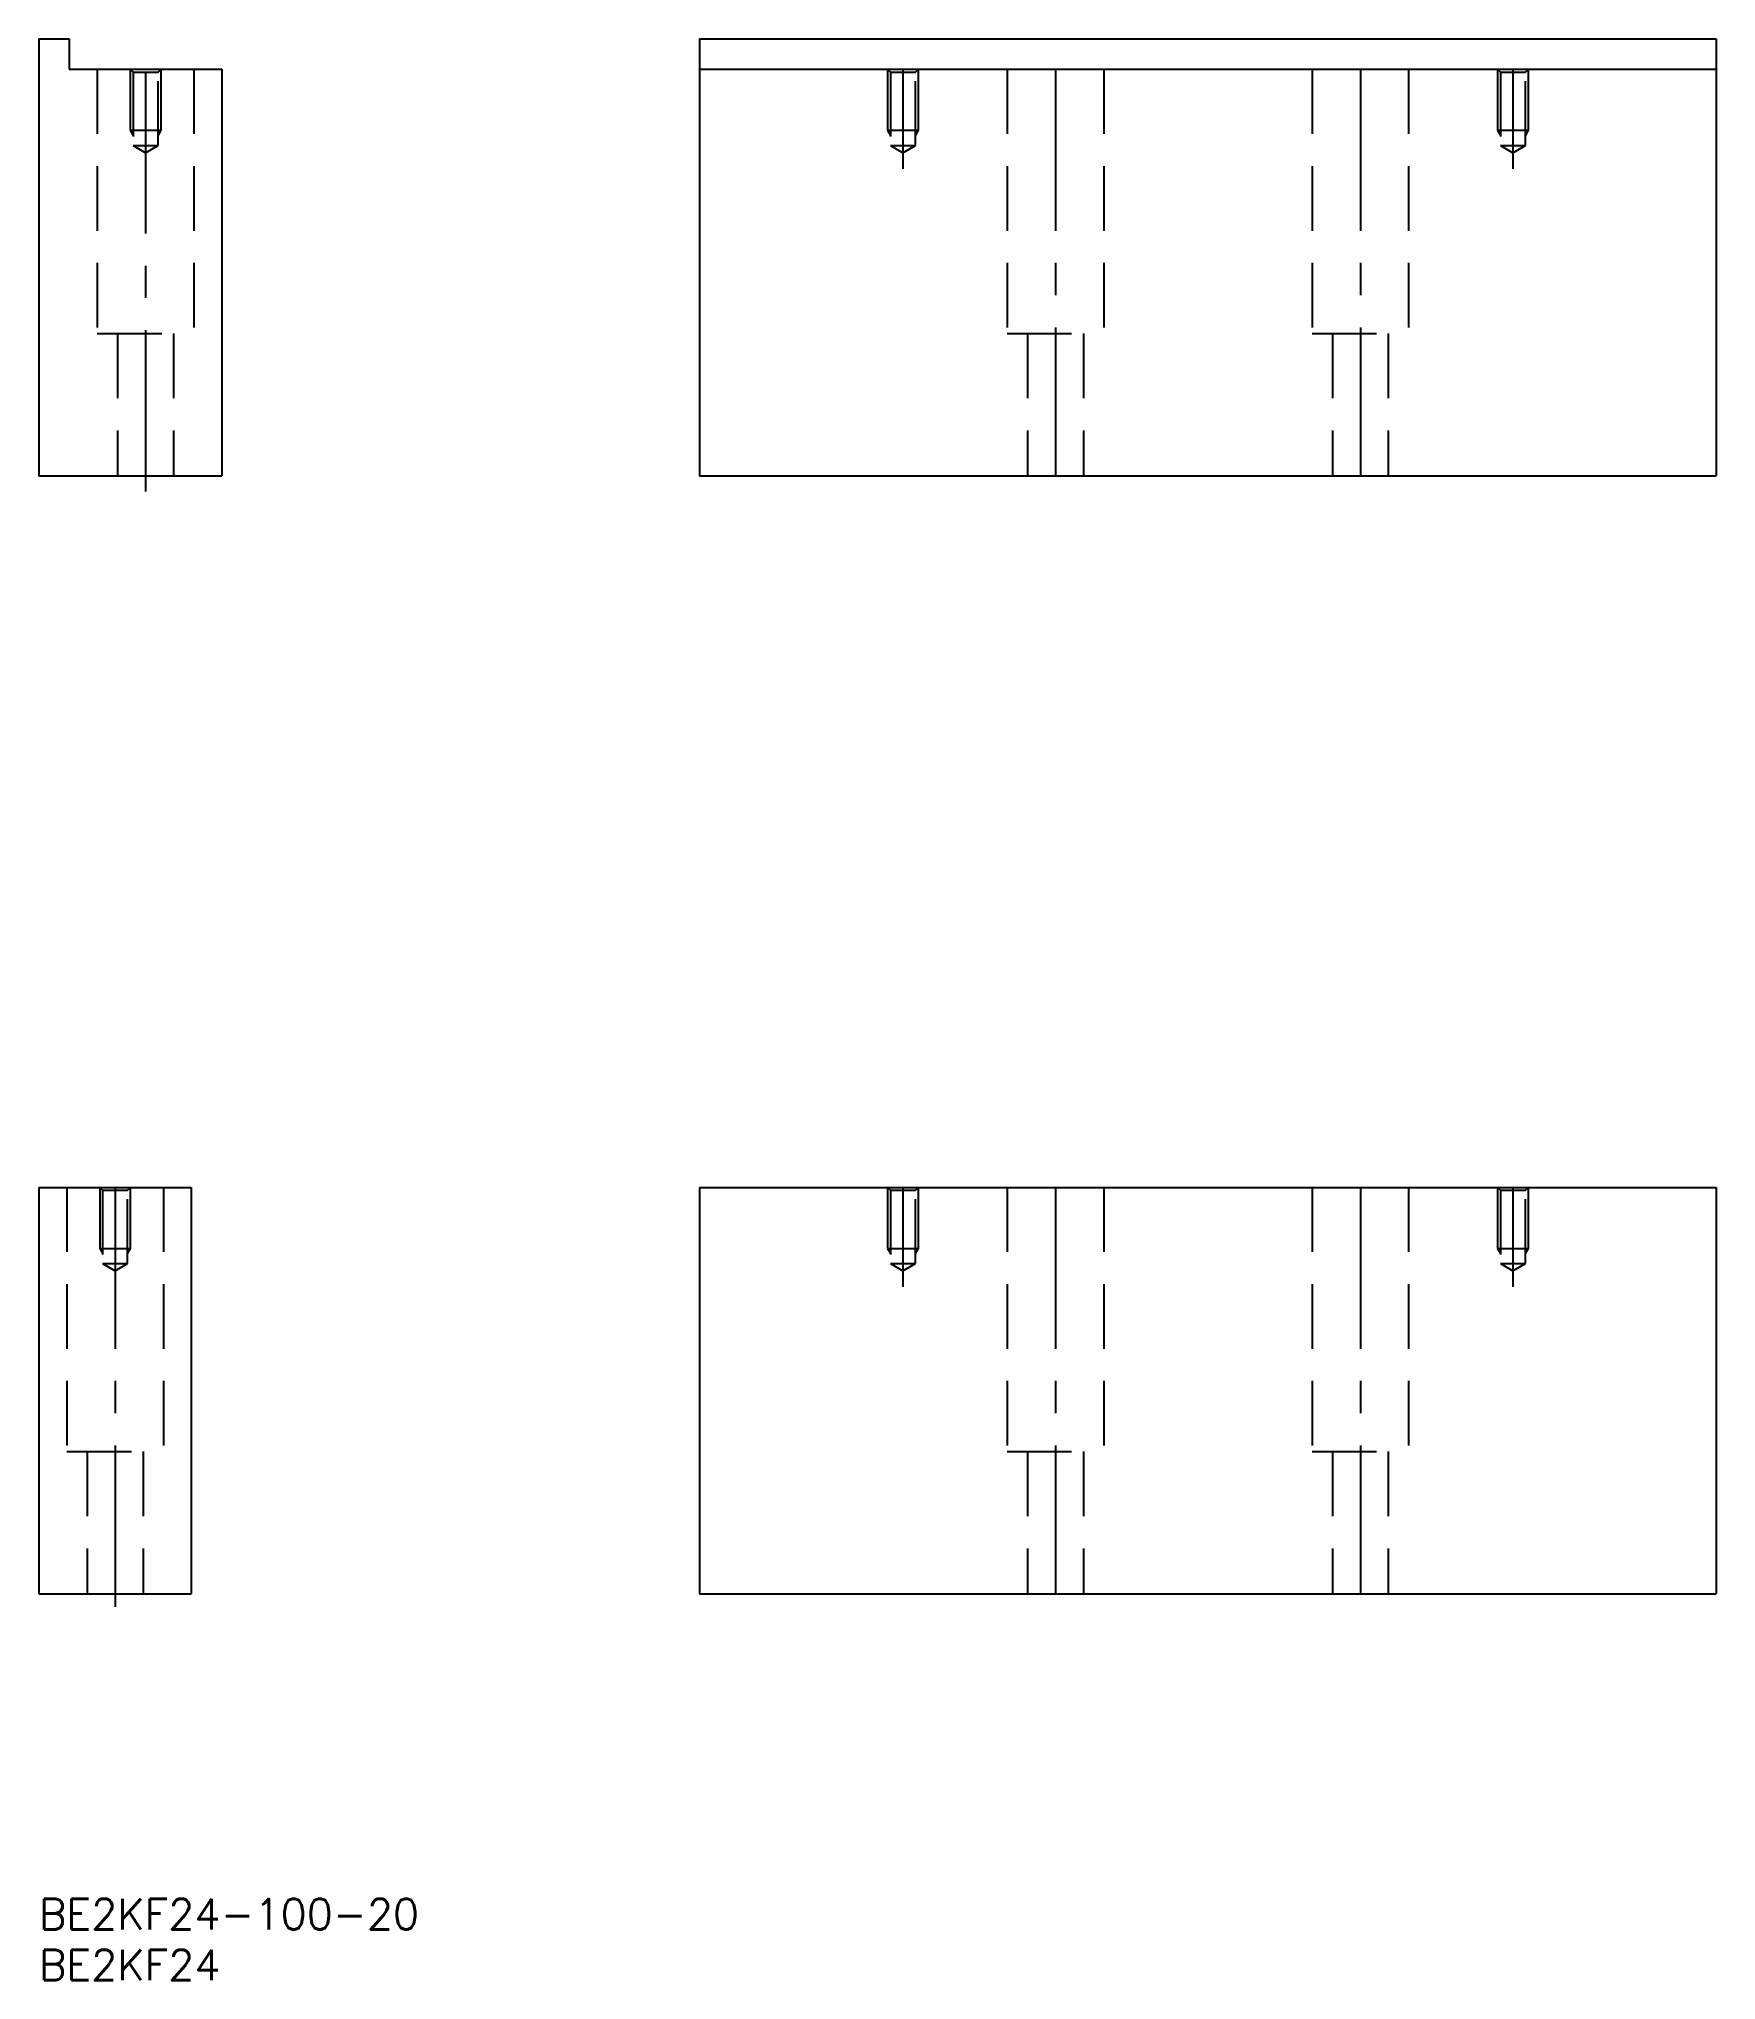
# Model space of a CAD drawing. Extents: x 0 to 165, y -8 to 183.
import ezdxf

# ---------------------------------------------------------------- set-up
doc = ezdxf.new("R2010")
doc.units = 0
doc.header["$LTSCALE"] = 0.5
doc.linetypes.add('CENTER', pattern=[50.8, 31.75, -6.35, 6.35, -6.35])
doc.linetypes.add('DASHED', pattern=[19.05, 12.7, -6.35])
for name, color, linetype in [('MSM_CENTER', 1, 'CENTER'), ('MSM_CONTINUOUS', 7, 'CONTINUOUS'), ('MSM_DASHED', 4, 'DASHED'), ('MSM_PART_NUMBER', 7, 'CONTINUOUS')]:
    doc.layers.add(name, color=color, linetype=linetype)
doc.styles.get("Standard").update_dxf_attribs({"font": 'txt.shx', "height": 3, "bigfont": 'bigfont.shx'})

msp = doc.modelspace()

# ---------------------------------------------------------------- linework, layer by layer
at = {"layer": 'MSM_CENTER'}
for p, q in [((10.5, 179.73), (10.5, 138.18)), ((85, 180), (85, 170.21)), ((100, 180), (100, 140)), ((130, 180), (130, 140)), ((145, 180), (145, 170.21)), ((7.5, 70), (7.5, 28.18)), ((85, 70), (85, 60.21)), ((100, 70), (100, 30)), ((130, 70), (130, 30)), ((145, 70), (145, 60.21))]:
    msp.add_line(p, q, dxfattribs=at)
at = {"layer": 'MSM_CONTINUOUS'}
for p, q in [((0, 183), (3, 183)), ((0, 183), (0, 140)), ((3, 183), (3, 180)), ((65, 183), (65, 140)), ((65, 183), (165, 183)), ((165, 183), (165, 140)), ((3, 180), (18, 180)), ((18, 180), (18, 140)), ((65, 180), (165, 180)), ((0, 140), (18, 140)), ((65, 140), (165, 140)), ((0, 70), (0, 30)), ((0, 70), (15, 70)), ((15, 70), (15, 30)), ((65, 70), (65, 30)), ((65, 70), (165, 70)), ((165, 70), (165, 30)), ((0, 30), (15, 30)), ((65, 30), (165, 30))]:
    msp.add_line(p, q, dxfattribs=at)
at = {"layer": 'MSM_DASHED'}
for p, q in [((5.75, 180), (5.75, 154)), ((9, 180), (9.27, 179.73)), ((9, 180), (9, 174)), ((9.27, 179.73), (9.27, 172.5)), ((9.27, 179.73), (11.73, 179.73)), ((11.73, 179.73), (12, 180)), ((11.73, 172.5), (11.73, 179.73)), ((12, 180), (12, 174)), ((15.25, 180), (15.25, 154)), ((83.5, 180), (83.77, 179.73)), ((83.5, 180), (83.5, 174)), ((83.77, 179.73), (83.77, 172.5)), ((83.77, 179.73), (86.23, 179.73)), ((86.23, 179.73), (86.5, 180)), ((86.23, 172.5), (86.23, 179.73)), ((86.5, 180), (86.5, 174)), ((95.25, 180), (95.25, 154)), ((104.75, 180), (104.75, 154)), ((125.25, 180), (125.25, 154)), ((134.75, 180), (134.75, 154)), ((143.5, 180), (143.77, 179.73)), ((143.5, 180), (143.5, 174)), ((143.77, 179.73), (143.77, 172.5)), ((143.77, 179.73), (146.23, 179.73)), ((146.23, 179.73), (146.5, 180)), ((146.23, 172.5), (146.23, 179.73)), ((146.5, 180), (146.5, 174)), ((9, 174), (12, 174)), ((9, 174), (9.27, 173.53)), ((12, 174), (11.73, 173.53)), ((83.5, 174), (86.5, 174)), ((83.5, 174), (83.77, 173.53)), ((86.5, 174), (86.23, 173.53)), ((143.5, 174), (146.5, 174)), ((143.5, 174), (143.77, 173.53)), ((146.5, 174), (146.23, 173.53)), ((9.27, 172.5), (10.5, 171.79)), ((9.27, 172.5), (11.73, 172.5)), ((10.5, 171.79), (11.73, 172.5)), ((83.77, 172.5), (85, 171.79)), ((83.77, 172.5), (86.23, 172.5)), ((85, 171.79), (86.23, 172.5)), ((143.77, 172.5), (145, 171.79)), ((143.77, 172.5), (146.23, 172.5)), ((145, 171.79), (146.23, 172.5)), ((5.75, 154), (15.25, 154)), ((7.75, 154), (7.75, 140)), ((13.25, 154), (13.25, 140)), ((95.25, 154), (104.75, 154)), ((97.25, 154), (97.25, 140)), ((102.75, 154), (102.75, 140)), ((125.25, 154), (134.75, 154)), ((127.25, 154), (127.25, 140)), ((132.75, 154), (132.75, 140)), ((2.75, 70), (2.75, 44)), ((6, 70), (6.27, 69.73)), ((6, 70), (6, 64)), ((6.27, 69.73), (6.27, 62.5)), ((6.27, 69.73), (8.73, 69.73)), ((8.73, 69.73), (9, 70)), ((8.73, 62.5), (8.73, 69.73)), ((9, 70), (9, 64)), ((12.25, 70), (12.25, 44)), ((83.5, 70), (83.77, 69.73)), ((83.5, 70), (83.5, 64)), ((83.77, 69.73), (83.77, 62.5)), ((83.77, 69.73), (86.23, 69.73)), ((86.23, 69.73), (86.5, 70)), ((86.23, 62.5), (86.23, 69.73)), ((86.5, 70), (86.5, 64)), ((95.25, 70), (95.25, 44)), ((104.75, 70), (104.75, 44)), ((125.25, 70), (125.25, 44)), ((134.75, 70), (134.75, 44)), ((143.5, 70), (143.77, 69.73)), ((143.5, 70), (143.5, 64)), ((143.77, 69.73), (143.77, 62.5)), ((143.77, 69.73), (146.23, 69.73)), ((146.23, 69.73), (146.5, 70)), ((146.23, 62.5), (146.23, 69.73)), ((146.5, 70), (146.5, 64)), ((6, 64), (9, 64)), ((6, 64), (6.27, 63.53)), ((9, 64), (8.73, 63.53)), ((83.5, 64), (86.5, 64)), ((83.5, 64), (83.77, 63.53)), ((86.5, 64), (86.23, 63.53)), ((143.5, 64), (146.5, 64)), ((143.5, 64), (143.77, 63.53)), ((146.5, 64), (146.23, 63.53)), ((6.27, 62.5), (7.5, 61.79)), ((6.27, 62.5), (8.73, 62.5)), ((7.5, 61.79), (8.73, 62.5)), ((83.77, 62.5), (85, 61.79)), ((83.77, 62.5), (86.23, 62.5)), ((85, 61.79), (86.23, 62.5)), ((143.77, 62.5), (145, 61.79)), ((143.77, 62.5), (146.23, 62.5)), ((145, 61.79), (146.23, 62.5)), ((2.75, 44), (12.25, 44)), ((4.75, 44), (4.75, 30)), ((10.25, 44), (10.25, 30)), ((95.25, 44), (104.75, 44)), ((97.25, 44), (97.25, 30)), ((102.75, 44), (102.75, 30)), ((125.25, 44), (134.75, 44)), ((127.25, 44), (127.25, 30)), ((132.75, 44), (132.75, 30))]:
    msp.add_line(p, q, dxfattribs=at)

# ---------------------------------------------------------------- texts
at = {"layer": 'MSM_PART_NUMBER'}
for s, p in [('BE2KF24-100-20', (0, -3)), ('BE2KF24', (0, -8))]:
    msp.add_text(s, height=3, dxfattribs=at).set_placement(p)

doc.saveas('drawing.dxf')
